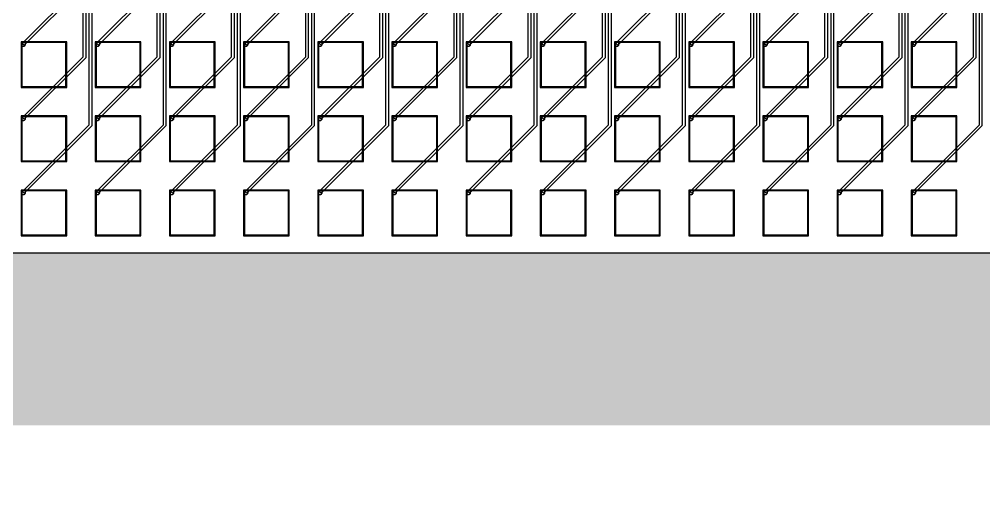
# Model space of a CAD drawing. Header units: metres. Extents: x -534 to 4285, y 130 to 1822.
# Drawn here: x 1890 to 3008, y 130 to 701 of the extents above; entities that cross this region are included whole.
import ezdxf

# ---------------------------------------------------------------- set-up
doc = ezdxf.new("R2010")
doc.units = ezdxf.units.M
for name, color, linetype in [('Etching', 1, 'CONTINUOUS'), ('EtchingPad', 2, 'CONTINUOUS'), ('Metal1', 4, 'CONTINUOUS'), ('Metal2', 3, 'CONTINUOUS'), ('Polyimide', 7, 'CONTINUOUS'), ('Polyimide_Negative', 5, 'CONTINUOUS')]:
    doc.layers.add(name, color=color, linetype=linetype)

msp = doc.modelspace()

# ---------------------------------------------------------------- hatches: boundary and pattern name
at = {"layer": 'Polyimide_Negative'}
h = msp.add_hatch(color=5, dxfattribs=at)
h.paths.add_polyline_path([(-534, 1822.5), (4285, 1822.5), (4285, 230), (39.6, 230), (28.2, 217.8), (13.9, 204.4), (-1.3, 191.9), (-17.3, 180.5), (-33.9, 170.1), (-51.3, 160.8), (-69.2, 152.7), (-87.5, 145.8), (-106.3, 140.1), (-125.5, 135.7), (-144.8, 132.5), (-164.4, 130.5), (-184, 129.9), (-203.6, 130.5), (-223.2, 132.5), (-242.5, 135.7), (-261.7, 140.1), (-280.5, 145.8), (-298.8, 152.7), (-316.7, 160.8), (-334.1, 170.1), (-350.7, 180.5), (-366.7, 191.9), (-381.9, 204.4), (-396.2, 217.8), (-407.6, 230), (-534, 230), (-534, 1822.5)])
h.paths.add_polyline_path([(-284, 430), (-283.8, 423.5), (-283.1, 416.9), (-282.1, 410.5), (-280.6, 404.1), (-278.7, 397.9), (-276.4, 391.7), (-273.7, 385.8), (-270.6, 380), (-267.1, 374.4), (-263.3, 369.1), (-259.2, 364.1), (-254.7, 359.3), (-249.9, 354.8), (-244.9, 350.7), (-239.6, 346.9), (-234, 343.4), (-228.2, 340.3), (-222.3, 337.6), (-216.1, 335.3), (-209.9, 333.4), (-203.5, 331.9), (-197.1, 330.9), (-190.5, 330.2), (-184, 330), (-177.5, 330.2), (-170.9, 330.9), (-164.5, 331.9), (-158.1, 333.4), (-151.9, 335.3), (-145.7, 337.6), (-139.8, 340.3), (-134, 343.4), (-128.4, 346.9), (-123.1, 350.7), (-118.1, 354.8), (-113.3, 359.3), (-108.8, 364.1), (-104.7, 369.1), (-100.9, 374.4), (-97.4, 380), (-94.3, 385.8), (-91.6, 391.7), (-89.3, 397.9), (-87.4, 404.1), (-85.9, 410.5), (-84.9, 416.9), (-84.2, 423.5), (-84, 430), (1965, 430), (3830, 430), (3830.2, 436.9), (3830.9, 443.7), (3832, 450.5), (3833.6, 457.2), (3835.6, 463.8), (3838, 470.2), (3840.8, 476.4), (3844.1, 482.5), (3847.7, 488.3), (3851.7, 493.9), (3856.1, 499.2), (3860.8, 504.2), (3865.8, 508.9), (3871.1, 513.3), (3876.7, 517.3), (3882.5, 520.9), (3888.6, 524.2), (3894.8, 527), (3901.2, 529.4), (3907.8, 531.4), (3914.5, 533), (3921.3, 534.1), (3928.1, 534.8), (3935, 535), (3941.9, 534.8), (3948.7, 534.1), (3955.5, 533), (3962.2, 531.4), (3968.8, 529.4), (3975.2, 527), (3981.4, 524.2), (3987.5, 520.9), (3993.3, 517.3), (3998.9, 513.3), (4004.2, 508.9), (4009.2, 504.2), (4013.9, 499.2), (4018.3, 493.9), (4022.3, 488.3), (4025.9, 482.5), (4029.2, 476.4), (4032, 470.2), (4034.4, 463.8), (4036.4, 457.2), (4038, 450.5), (4039.1, 443.7), (4039.8, 436.9), (4040, 430), (4085, 430), (4085, 1622.5), (-334, 1622.5), (-334, 430), (-284, 430)], flags=0)

# ---------------------------------------------------------------- linework, layer by layer
at = {"layer": 'Etching'}
for points in [[(1897.2, 672.2), (1897.2, 672.6), (1897.2, 672.9), (1897.1, 673.2), (1896.9, 673.5), (1896.7, 673.8), (1896.5, 674), (1896.3, 674.2), (1896, 674.4), (1895.7, 674.6), (1895.4, 674.7), (1895.1, 674.7), (1894.8, 674.8), (1894.4, 674.7), (1894.1, 674.7), (1893.8, 674.6), (1893.5, 674.4), (1893.2, 674.2), (1893, 674), (1892.8, 673.8), (1892.6, 673.5), (1892.4, 673.2), (1892.3, 672.9), (1892.3, 672.6), (1892.2, 672.2), (1892.3, 671.9), (1892.3, 671.6), (1892.4, 671.3), (1892.6, 671), (1892.8, 670.7), (1893, 670.5), (1893.2, 670.3), (1893.5, 670.1), (1893.8, 669.9), (1894.1, 669.8), (1894.4, 669.8), (1894.8, 669.8), (1895.1, 669.8), (1895.4, 669.8), (1895.7, 669.9), (1896, 670.1), (1896.3, 670.3), (1896.5, 670.5), (1896.7, 670.7), (1896.9, 671), (1897.1, 671.3), (1897.2, 671.6), (1897.2, 671.9), (1897.2, 672.2)], [(1983.2, 672.2), (1983.2, 672.6), (1983.2, 672.9), (1983.1, 673.2), (1982.9, 673.5), (1982.7, 673.8), (1982.5, 674), (1982.3, 674.2), (1982, 674.4), (1981.7, 674.6), (1981.4, 674.7), (1981.1, 674.7), (1980.8, 674.8), (1980.4, 674.7), (1980.1, 674.7), (1979.8, 674.6), (1979.5, 674.4), (1979.2, 674.2), (1979, 674), (1978.8, 673.8), (1978.6, 673.5), (1978.4, 673.2), (1978.3, 672.9), (1978.3, 672.6), (1978.2, 672.2), (1978.3, 671.9), (1978.3, 671.6), (1978.4, 671.3), (1978.6, 671), (1978.8, 670.7), (1979, 670.5), (1979.2, 670.3), (1979.5, 670.1), (1979.8, 669.9), (1980.1, 669.8), (1980.4, 669.8), (1980.8, 669.8), (1981.1, 669.8), (1981.4, 669.8), (1981.7, 669.9), (1982, 670.1), (1982.3, 670.3), (1982.5, 670.5), (1982.7, 670.7), (1982.9, 671), (1983.1, 671.3), (1983.2, 671.6), (1983.2, 671.9), (1983.2, 672.2)], [(2069.2, 672.2), (2069.2, 672.6), (2069.2, 672.9), (2069.1, 673.2), (2068.9, 673.5), (2068.7, 673.8), (2068.5, 674), (2068.3, 674.2), (2068, 674.4), (2067.7, 674.6), (2067.4, 674.7), (2067.1, 674.7), (2066.8, 674.8), (2066.4, 674.7), (2066.1, 674.7), (2065.8, 674.6), (2065.5, 674.4), (2065.2, 674.2), (2065, 674), (2064.8, 673.8), (2064.6, 673.5), (2064.4, 673.2), (2064.3, 672.9), (2064.3, 672.6), (2064.2, 672.2), (2064.3, 671.9), (2064.3, 671.6), (2064.4, 671.3), (2064.6, 671), (2064.8, 670.7), (2065, 670.5), (2065.2, 670.3), (2065.5, 670.1), (2065.8, 669.9), (2066.1, 669.8), (2066.4, 669.8), (2066.8, 669.8), (2067.1, 669.8), (2067.4, 669.8), (2067.7, 669.9), (2068, 670.1), (2068.3, 670.3), (2068.5, 670.5), (2068.7, 670.7), (2068.9, 671), (2069.1, 671.3), (2069.2, 671.6), (2069.2, 671.9), (2069.2, 672.2)], [(2155.2, 672.2), (2155.2, 672.6), (2155.2, 672.9), (2155.1, 673.2), (2154.9, 673.5), (2154.7, 673.8), (2154.5, 674), (2154.3, 674.2), (2154, 674.4), (2153.7, 674.6), (2153.4, 674.7), (2153.1, 674.7), (2152.8, 674.8), (2152.4, 674.7), (2152.1, 674.7), (2151.8, 674.6), (2151.5, 674.4), (2151.2, 674.2), (2151, 674), (2150.8, 673.8), (2150.6, 673.5), (2150.4, 673.2), (2150.3, 672.9), (2150.3, 672.6), (2150.2, 672.2), (2150.3, 671.9), (2150.3, 671.6), (2150.4, 671.3), (2150.6, 671), (2150.8, 670.7), (2151, 670.5), (2151.2, 670.3), (2151.5, 670.1), (2151.8, 669.9), (2152.1, 669.8), (2152.4, 669.8), (2152.8, 669.8), (2153.1, 669.8), (2153.4, 669.8), (2153.7, 669.9), (2154, 670.1), (2154.3, 670.3), (2154.5, 670.5), (2154.7, 670.7), (2154.9, 671), (2155.1, 671.3), (2155.2, 671.6), (2155.2, 671.9), (2155.2, 672.2)], [(2241.2, 672.2), (2241.2, 672.6), (2241.2, 672.9), (2241.1, 673.2), (2240.9, 673.5), (2240.7, 673.8), (2240.5, 674), (2240.3, 674.2), (2240, 674.4), (2239.7, 674.6), (2239.4, 674.7), (2239.1, 674.7), (2238.8, 674.8), (2238.4, 674.7), (2238.1, 674.7), (2237.8, 674.6), (2237.5, 674.4), (2237.2, 674.2), (2237, 674), (2236.8, 673.8), (2236.6, 673.5), (2236.4, 673.2), (2236.3, 672.9), (2236.3, 672.6), (2236.2, 672.2), (2236.3, 671.9), (2236.3, 671.6), (2236.4, 671.3), (2236.6, 671), (2236.8, 670.7), (2237, 670.5), (2237.2, 670.3), (2237.5, 670.1), (2237.8, 669.9), (2238.1, 669.8), (2238.4, 669.8), (2238.8, 669.8), (2239.1, 669.8), (2239.4, 669.8), (2239.7, 669.9), (2240, 670.1), (2240.3, 670.3), (2240.5, 670.5), (2240.7, 670.7), (2240.9, 671), (2241.1, 671.3), (2241.2, 671.6), (2241.2, 671.9), (2241.2, 672.2)], [(2327.2, 672.2), (2327.2, 672.6), (2327.2, 672.9), (2327.1, 673.2), (2326.9, 673.5), (2326.7, 673.8), (2326.5, 674), (2326.3, 674.2), (2326, 674.4), (2325.7, 674.6), (2325.4, 674.7), (2325.1, 674.7), (2324.8, 674.8), (2324.4, 674.7), (2324.1, 674.7), (2323.8, 674.6), (2323.5, 674.4), (2323.2, 674.2), (2323, 674), (2322.8, 673.8), (2322.6, 673.5), (2322.4, 673.2), (2322.3, 672.9), (2322.3, 672.6), (2322.2, 672.2), (2322.3, 671.9), (2322.3, 671.6), (2322.4, 671.3), (2322.6, 671), (2322.8, 670.7), (2323, 670.5), (2323.2, 670.3), (2323.5, 670.1), (2323.8, 669.9), (2324.1, 669.8), (2324.4, 669.8), (2324.8, 669.8), (2325.1, 669.8), (2325.4, 669.8), (2325.7, 669.9), (2326, 670.1), (2326.3, 670.3), (2326.5, 670.5), (2326.7, 670.7), (2326.9, 671), (2327.1, 671.3), (2327.2, 671.6), (2327.2, 671.9), (2327.2, 672.2)], [(2413.2, 672.2), (2413.2, 672.6), (2413.2, 672.9), (2413.1, 673.2), (2412.9, 673.5), (2412.7, 673.8), (2412.5, 674), (2412.3, 674.2), (2412, 674.4), (2411.7, 674.6), (2411.4, 674.7), (2411.1, 674.7), (2410.8, 674.8), (2410.4, 674.7), (2410.1, 674.7), (2409.8, 674.6), (2409.5, 674.4), (2409.2, 674.2), (2409, 674), (2408.8, 673.8), (2408.6, 673.5), (2408.4, 673.2), (2408.3, 672.9), (2408.3, 672.6), (2408.2, 672.2), (2408.3, 671.9), (2408.3, 671.6), (2408.4, 671.3), (2408.6, 671), (2408.8, 670.7), (2409, 670.5), (2409.2, 670.3), (2409.5, 670.1), (2409.8, 669.9), (2410.1, 669.8), (2410.4, 669.8), (2410.8, 669.8), (2411.1, 669.8), (2411.4, 669.8), (2411.7, 669.9), (2412, 670.1), (2412.3, 670.3), (2412.5, 670.5), (2412.7, 670.7), (2412.9, 671), (2413.1, 671.3), (2413.2, 671.6), (2413.2, 671.9), (2413.2, 672.2)], [(2499.2, 672.2), (2499.2, 672.6), (2499.2, 672.9), (2499.1, 673.2), (2498.9, 673.5), (2498.7, 673.8), (2498.5, 674), (2498.3, 674.2), (2498, 674.4), (2497.7, 674.6), (2497.4, 674.7), (2497.1, 674.7), (2496.8, 674.8), (2496.4, 674.7), (2496.1, 674.7), (2495.8, 674.6), (2495.5, 674.4), (2495.2, 674.2), (2495, 674), (2494.8, 673.8), (2494.6, 673.5), (2494.4, 673.2), (2494.3, 672.9), (2494.3, 672.6), (2494.2, 672.2), (2494.3, 671.9), (2494.3, 671.6), (2494.4, 671.3), (2494.6, 671), (2494.8, 670.7), (2495, 670.5), (2495.2, 670.3), (2495.5, 670.1), (2495.8, 669.9), (2496.1, 669.8), (2496.4, 669.8), (2496.8, 669.8), (2497.1, 669.8), (2497.4, 669.8), (2497.7, 669.9), (2498, 670.1), (2498.3, 670.3), (2498.5, 670.5), (2498.7, 670.7), (2498.9, 671), (2499.1, 671.3), (2499.2, 671.6), (2499.2, 671.9), (2499.2, 672.2)], [(2585.2, 672.2), (2585.2, 672.6), (2585.2, 672.9), (2585.1, 673.2), (2584.9, 673.5), (2584.7, 673.8), (2584.5, 674), (2584.3, 674.2), (2584, 674.4), (2583.7, 674.6), (2583.4, 674.7), (2583.1, 674.7), (2582.8, 674.8), (2582.4, 674.7), (2582.1, 674.7), (2581.8, 674.6), (2581.5, 674.4), (2581.2, 674.2), (2581, 674), (2580.8, 673.8), (2580.6, 673.5), (2580.4, 673.2), (2580.3, 672.9), (2580.3, 672.6), (2580.2, 672.2), (2580.3, 671.9), (2580.3, 671.6), (2580.4, 671.3), (2580.6, 671), (2580.8, 670.7), (2581, 670.5), (2581.2, 670.3), (2581.5, 670.1), (2581.8, 669.9), (2582.1, 669.8), (2582.4, 669.8), (2582.8, 669.8), (2583.1, 669.8), (2583.4, 669.8), (2583.7, 669.9), (2584, 670.1), (2584.3, 670.3), (2584.5, 670.5), (2584.7, 670.7), (2584.9, 671), (2585.1, 671.3), (2585.2, 671.6), (2585.2, 671.9), (2585.2, 672.2)], [(2671.2, 672.2), (2671.2, 672.6), (2671.2, 672.9), (2671.1, 673.2), (2670.9, 673.5), (2670.7, 673.8), (2670.5, 674), (2670.3, 674.2), (2670, 674.4), (2669.7, 674.6), (2669.4, 674.7), (2669.1, 674.7), (2668.8, 674.8), (2668.4, 674.7), (2668.1, 674.7), (2667.8, 674.6), (2667.5, 674.4), (2667.2, 674.2), (2667, 674), (2666.8, 673.8), (2666.6, 673.5), (2666.4, 673.2), (2666.3, 672.9), (2666.3, 672.6), (2666.2, 672.2), (2666.3, 671.9), (2666.3, 671.6), (2666.4, 671.3), (2666.6, 671), (2666.8, 670.7), (2667, 670.5), (2667.2, 670.3), (2667.5, 670.1), (2667.8, 669.9), (2668.1, 669.8), (2668.4, 669.8), (2668.8, 669.8), (2669.1, 669.8), (2669.4, 669.8), (2669.7, 669.9), (2670, 670.1), (2670.3, 670.3), (2670.5, 670.5), (2670.7, 670.7), (2670.9, 671), (2671.1, 671.3), (2671.2, 671.6), (2671.2, 671.9), (2671.2, 672.2)], [(2757.2, 672.2), (2757.2, 672.6), (2757.2, 672.9), (2757.1, 673.2), (2756.9, 673.5), (2756.7, 673.8), (2756.5, 674), (2756.3, 674.2), (2756, 674.4), (2755.7, 674.6), (2755.4, 674.7), (2755.1, 674.7), (2754.8, 674.8), (2754.4, 674.7), (2754.1, 674.7), (2753.8, 674.6), (2753.5, 674.4), (2753.2, 674.2), (2753, 674), (2752.8, 673.8), (2752.6, 673.5), (2752.4, 673.2), (2752.3, 672.9), (2752.3, 672.6), (2752.2, 672.2), (2752.3, 671.9), (2752.3, 671.6), (2752.4, 671.3), (2752.6, 671), (2752.8, 670.7), (2753, 670.5), (2753.2, 670.3), (2753.5, 670.1), (2753.8, 669.9), (2754.1, 669.8), (2754.4, 669.8), (2754.8, 669.8), (2755.1, 669.8), (2755.4, 669.8), (2755.7, 669.9), (2756, 670.1), (2756.3, 670.3), (2756.5, 670.5), (2756.7, 670.7), (2756.9, 671), (2757.1, 671.3), (2757.2, 671.6), (2757.2, 671.9), (2757.2, 672.2)], [(2843.2, 672.2), (2843.2, 672.6), (2843.2, 672.9), (2843.1, 673.2), (2842.9, 673.5), (2842.7, 673.8), (2842.5, 674), (2842.3, 674.2), (2842, 674.4), (2841.7, 674.6), (2841.4, 674.7), (2841.1, 674.7), (2840.8, 674.8), (2840.4, 674.7), (2840.1, 674.7), (2839.8, 674.6), (2839.5, 674.4), (2839.2, 674.2), (2839, 674), (2838.8, 673.8), (2838.6, 673.5), (2838.4, 673.2), (2838.3, 672.9), (2838.3, 672.6), (2838.2, 672.2), (2838.3, 671.9), (2838.3, 671.6), (2838.4, 671.3), (2838.6, 671), (2838.8, 670.7), (2839, 670.5), (2839.2, 670.3), (2839.5, 670.1), (2839.8, 669.9), (2840.1, 669.8), (2840.4, 669.8), (2840.8, 669.8), (2841.1, 669.8), (2841.4, 669.8), (2841.7, 669.9), (2842, 670.1), (2842.3, 670.3), (2842.5, 670.5), (2842.7, 670.7), (2842.9, 671), (2843.1, 671.3), (2843.2, 671.6), (2843.2, 671.9), (2843.2, 672.2)], [(2929.2, 672.2), (2929.2, 672.6), (2929.2, 672.9), (2929.1, 673.2), (2928.9, 673.5), (2928.7, 673.8), (2928.5, 674), (2928.3, 674.2), (2928, 674.4), (2927.7, 674.6), (2927.4, 674.7), (2927.1, 674.7), (2926.8, 674.8), (2926.4, 674.7), (2926.1, 674.7), (2925.8, 674.6), (2925.5, 674.4), (2925.2, 674.2), (2925, 674), (2924.8, 673.8), (2924.6, 673.5), (2924.4, 673.2), (2924.3, 672.9), (2924.3, 672.6), (2924.2, 672.2), (2924.3, 671.9), (2924.3, 671.6), (2924.4, 671.3), (2924.6, 671), (2924.8, 670.7), (2925, 670.5), (2925.2, 670.3), (2925.5, 670.1), (2925.8, 669.9), (2926.1, 669.8), (2926.4, 669.8), (2926.8, 669.8), (2927.1, 669.8), (2927.4, 669.8), (2927.7, 669.9), (2928, 670.1), (2928.3, 670.3), (2928.5, 670.5), (2928.7, 670.7), (2928.9, 671), (2929.1, 671.3), (2929.2, 671.6), (2929.2, 671.9), (2929.2, 672.2)], [(1897.2, 586.2), (1897.2, 586.6), (1897.2, 586.9), (1897.1, 587.2), (1896.9, 587.5), (1896.7, 587.8), (1896.5, 588), (1896.3, 588.2), (1896, 588.4), (1895.7, 588.6), (1895.4, 588.7), (1895.1, 588.7), (1894.8, 588.8), (1894.4, 588.7), (1894.1, 588.7), (1893.8, 588.6), (1893.5, 588.4), (1893.2, 588.2), (1893, 588), (1892.8, 587.8), (1892.6, 587.5), (1892.4, 587.2), (1892.3, 586.9), (1892.3, 586.6), (1892.2, 586.2), (1892.3, 585.9), (1892.3, 585.6), (1892.4, 585.3), (1892.6, 585), (1892.8, 584.7), (1893, 584.5), (1893.2, 584.3), (1893.5, 584.1), (1893.8, 583.9), (1894.1, 583.8), (1894.4, 583.8), (1894.8, 583.8), (1895.1, 583.8), (1895.4, 583.8), (1895.7, 583.9), (1896, 584.1), (1896.3, 584.3), (1896.5, 584.5), (1896.7, 584.7), (1896.9, 585), (1897.1, 585.3), (1897.2, 585.6), (1897.2, 585.9), (1897.2, 586.2)], [(1983.2, 586.2), (1983.2, 586.6), (1983.2, 586.9), (1983.1, 587.2), (1982.9, 587.5), (1982.7, 587.8), (1982.5, 588), (1982.3, 588.2), (1982, 588.4), (1981.7, 588.6), (1981.4, 588.7), (1981.1, 588.7), (1980.8, 588.8), (1980.4, 588.7), (1980.1, 588.7), (1979.8, 588.6), (1979.5, 588.4), (1979.2, 588.2), (1979, 588), (1978.8, 587.8), (1978.6, 587.5), (1978.4, 587.2), (1978.3, 586.9), (1978.3, 586.6), (1978.2, 586.2), (1978.3, 585.9), (1978.3, 585.6), (1978.4, 585.3), (1978.6, 585), (1978.8, 584.7), (1979, 584.5), (1979.2, 584.3), (1979.5, 584.1), (1979.8, 583.9), (1980.1, 583.8), (1980.4, 583.8), (1980.8, 583.8), (1981.1, 583.8), (1981.4, 583.8), (1981.7, 583.9), (1982, 584.1), (1982.3, 584.3), (1982.5, 584.5), (1982.7, 584.7), (1982.9, 585), (1983.1, 585.3), (1983.2, 585.6), (1983.2, 585.9), (1983.2, 586.2)], [(2069.2, 586.2), (2069.2, 586.6), (2069.2, 586.9), (2069.1, 587.2), (2068.9, 587.5), (2068.7, 587.8), (2068.5, 588), (2068.3, 588.2), (2068, 588.4), (2067.7, 588.6), (2067.4, 588.7), (2067.1, 588.7), (2066.8, 588.8), (2066.4, 588.7), (2066.1, 588.7), (2065.8, 588.6), (2065.5, 588.4), (2065.2, 588.2), (2065, 588), (2064.8, 587.8), (2064.6, 587.5), (2064.4, 587.2), (2064.3, 586.9), (2064.3, 586.6), (2064.2, 586.2), (2064.3, 585.9), (2064.3, 585.6), (2064.4, 585.3), (2064.6, 585), (2064.8, 584.7), (2065, 584.5), (2065.2, 584.3), (2065.5, 584.1), (2065.8, 583.9), (2066.1, 583.8), (2066.4, 583.8), (2066.8, 583.8), (2067.1, 583.8), (2067.4, 583.8), (2067.7, 583.9), (2068, 584.1), (2068.3, 584.3), (2068.5, 584.5), (2068.7, 584.7), (2068.9, 585), (2069.1, 585.3), (2069.2, 585.6), (2069.2, 585.9), (2069.2, 586.2)], [(2155.2, 586.2), (2155.2, 586.6), (2155.2, 586.9), (2155.1, 587.2), (2154.9, 587.5), (2154.7, 587.8), (2154.5, 588), (2154.3, 588.2), (2154, 588.4), (2153.7, 588.6), (2153.4, 588.7), (2153.1, 588.7), (2152.8, 588.8), (2152.4, 588.7), (2152.1, 588.7), (2151.8, 588.6), (2151.5, 588.4), (2151.2, 588.2), (2151, 588), (2150.8, 587.8), (2150.6, 587.5), (2150.4, 587.2), (2150.3, 586.9), (2150.3, 586.6), (2150.2, 586.2), (2150.3, 585.9), (2150.3, 585.6), (2150.4, 585.3), (2150.6, 585), (2150.8, 584.7), (2151, 584.5), (2151.2, 584.3), (2151.5, 584.1), (2151.8, 583.9), (2152.1, 583.8), (2152.4, 583.8), (2152.8, 583.8), (2153.1, 583.8), (2153.4, 583.8), (2153.7, 583.9), (2154, 584.1), (2154.3, 584.3), (2154.5, 584.5), (2154.7, 584.7), (2154.9, 585), (2155.1, 585.3), (2155.2, 585.6), (2155.2, 585.9), (2155.2, 586.2)], [(2241.2, 586.2), (2241.2, 586.6), (2241.2, 586.9), (2241.1, 587.2), (2240.9, 587.5), (2240.7, 587.8), (2240.5, 588), (2240.3, 588.2), (2240, 588.4), (2239.7, 588.6), (2239.4, 588.7), (2239.1, 588.7), (2238.8, 588.8), (2238.4, 588.7), (2238.1, 588.7), (2237.8, 588.6), (2237.5, 588.4), (2237.2, 588.2), (2237, 588), (2236.8, 587.8), (2236.6, 587.5), (2236.4, 587.2), (2236.3, 586.9), (2236.3, 586.6), (2236.2, 586.2), (2236.3, 585.9), (2236.3, 585.6), (2236.4, 585.3), (2236.6, 585), (2236.8, 584.7), (2237, 584.5), (2237.2, 584.3), (2237.5, 584.1), (2237.8, 583.9), (2238.1, 583.8), (2238.4, 583.8), (2238.8, 583.8), (2239.1, 583.8), (2239.4, 583.8), (2239.7, 583.9), (2240, 584.1), (2240.3, 584.3), (2240.5, 584.5), (2240.7, 584.7), (2240.9, 585), (2241.1, 585.3), (2241.2, 585.6), (2241.2, 585.9), (2241.2, 586.2)], [(2327.2, 586.2), (2327.2, 586.6), (2327.2, 586.9), (2327.1, 587.2), (2326.9, 587.5), (2326.7, 587.8), (2326.5, 588), (2326.3, 588.2), (2326, 588.4), (2325.7, 588.6), (2325.4, 588.7), (2325.1, 588.7), (2324.8, 588.8), (2324.4, 588.7), (2324.1, 588.7), (2323.8, 588.6), (2323.5, 588.4), (2323.2, 588.2), (2323, 588), (2322.8, 587.8), (2322.6, 587.5), (2322.4, 587.2), (2322.3, 586.9), (2322.3, 586.6), (2322.2, 586.2), (2322.3, 585.9), (2322.3, 585.6), (2322.4, 585.3), (2322.6, 585), (2322.8, 584.7), (2323, 584.5), (2323.2, 584.3), (2323.5, 584.1), (2323.8, 583.9), (2324.1, 583.8), (2324.4, 583.8), (2324.8, 583.8), (2325.1, 583.8), (2325.4, 583.8), (2325.7, 583.9), (2326, 584.1), (2326.3, 584.3), (2326.5, 584.5), (2326.7, 584.7), (2326.9, 585), (2327.1, 585.3), (2327.2, 585.6), (2327.2, 585.9), (2327.2, 586.2)], [(2413.2, 586.2), (2413.2, 586.6), (2413.2, 586.9), (2413.1, 587.2), (2412.9, 587.5), (2412.7, 587.8), (2412.5, 588), (2412.3, 588.2), (2412, 588.4), (2411.7, 588.6), (2411.4, 588.7), (2411.1, 588.7), (2410.8, 588.8), (2410.4, 588.7), (2410.1, 588.7), (2409.8, 588.6), (2409.5, 588.4), (2409.2, 588.2), (2409, 588), (2408.8, 587.8), (2408.6, 587.5), (2408.4, 587.2), (2408.3, 586.9), (2408.3, 586.6), (2408.2, 586.2), (2408.3, 585.9), (2408.3, 585.6), (2408.4, 585.3), (2408.6, 585), (2408.8, 584.7), (2409, 584.5), (2409.2, 584.3), (2409.5, 584.1), (2409.8, 583.9), (2410.1, 583.8), (2410.4, 583.8), (2410.8, 583.8), (2411.1, 583.8), (2411.4, 583.8), (2411.7, 583.9), (2412, 584.1), (2412.3, 584.3), (2412.5, 584.5), (2412.7, 584.7), (2412.9, 585), (2413.1, 585.3), (2413.2, 585.6), (2413.2, 585.9), (2413.2, 586.2)], [(2499.2, 586.2), (2499.2, 586.6), (2499.2, 586.9), (2499.1, 587.2), (2498.9, 587.5), (2498.7, 587.8), (2498.5, 588), (2498.3, 588.2), (2498, 588.4), (2497.7, 588.6), (2497.4, 588.7), (2497.1, 588.7), (2496.8, 588.8), (2496.4, 588.7), (2496.1, 588.7), (2495.8, 588.6), (2495.5, 588.4), (2495.2, 588.2), (2495, 588), (2494.8, 587.8), (2494.6, 587.5), (2494.4, 587.2), (2494.3, 586.9), (2494.3, 586.6), (2494.2, 586.2), (2494.3, 585.9), (2494.3, 585.6), (2494.4, 585.3), (2494.6, 585), (2494.8, 584.7), (2495, 584.5), (2495.2, 584.3), (2495.5, 584.1), (2495.8, 583.9), (2496.1, 583.8), (2496.4, 583.8), (2496.8, 583.8), (2497.1, 583.8), (2497.4, 583.8), (2497.7, 583.9), (2498, 584.1), (2498.3, 584.3), (2498.5, 584.5), (2498.7, 584.7), (2498.9, 585), (2499.1, 585.3), (2499.2, 585.6), (2499.2, 585.9), (2499.2, 586.2)], [(2585.2, 586.2), (2585.2, 586.6), (2585.2, 586.9), (2585.1, 587.2), (2584.9, 587.5), (2584.7, 587.8), (2584.5, 588), (2584.3, 588.2), (2584, 588.4), (2583.7, 588.6), (2583.4, 588.7), (2583.1, 588.7), (2582.8, 588.8), (2582.4, 588.7), (2582.1, 588.7), (2581.8, 588.6), (2581.5, 588.4), (2581.2, 588.2), (2581, 588), (2580.8, 587.8), (2580.6, 587.5), (2580.4, 587.2), (2580.3, 586.9), (2580.3, 586.6), (2580.2, 586.2), (2580.3, 585.9), (2580.3, 585.6), (2580.4, 585.3), (2580.6, 585), (2580.8, 584.7), (2581, 584.5), (2581.2, 584.3), (2581.5, 584.1), (2581.8, 583.9), (2582.1, 583.8), (2582.4, 583.8), (2582.8, 583.8), (2583.1, 583.8), (2583.4, 583.8), (2583.7, 583.9), (2584, 584.1), (2584.3, 584.3), (2584.5, 584.5), (2584.7, 584.7), (2584.9, 585), (2585.1, 585.3), (2585.2, 585.6), (2585.2, 585.9), (2585.2, 586.2)], [(2671.2, 586.2), (2671.2, 586.6), (2671.2, 586.9), (2671.1, 587.2), (2670.9, 587.5), (2670.7, 587.8), (2670.5, 588), (2670.3, 588.2), (2670, 588.4), (2669.7, 588.6), (2669.4, 588.7), (2669.1, 588.7), (2668.8, 588.8), (2668.4, 588.7), (2668.1, 588.7), (2667.8, 588.6), (2667.5, 588.4), (2667.2, 588.2), (2667, 588), (2666.8, 587.8), (2666.6, 587.5), (2666.4, 587.2), (2666.3, 586.9), (2666.3, 586.6), (2666.2, 586.2), (2666.3, 585.9), (2666.3, 585.6), (2666.4, 585.3), (2666.6, 585), (2666.8, 584.7), (2667, 584.5), (2667.2, 584.3), (2667.5, 584.1), (2667.8, 583.9), (2668.1, 583.8), (2668.4, 583.8), (2668.8, 583.8), (2669.1, 583.8), (2669.4, 583.8), (2669.7, 583.9), (2670, 584.1), (2670.3, 584.3), (2670.5, 584.5), (2670.7, 584.7), (2670.9, 585), (2671.1, 585.3), (2671.2, 585.6), (2671.2, 585.9), (2671.2, 586.2)], [(2757.2, 586.2), (2757.2, 586.6), (2757.2, 586.9), (2757.1, 587.2), (2756.9, 587.5), (2756.7, 587.8), (2756.5, 588), (2756.3, 588.2), (2756, 588.4), (2755.7, 588.6), (2755.4, 588.7), (2755.1, 588.7), (2754.8, 588.8), (2754.4, 588.7), (2754.1, 588.7), (2753.8, 588.6), (2753.5, 588.4), (2753.2, 588.2), (2753, 588), (2752.8, 587.8), (2752.6, 587.5), (2752.4, 587.2), (2752.3, 586.9), (2752.3, 586.6), (2752.2, 586.2), (2752.3, 585.9), (2752.3, 585.6), (2752.4, 585.3), (2752.6, 585), (2752.8, 584.7), (2753, 584.5), (2753.2, 584.3), (2753.5, 584.1), (2753.8, 583.9), (2754.1, 583.8), (2754.4, 583.8), (2754.8, 583.8), (2755.1, 583.8), (2755.4, 583.8), (2755.7, 583.9), (2756, 584.1), (2756.3, 584.3), (2756.5, 584.5), (2756.7, 584.7), (2756.9, 585), (2757.1, 585.3), (2757.2, 585.6), (2757.2, 585.9), (2757.2, 586.2)], [(2843.2, 586.2), (2843.2, 586.6), (2843.2, 586.9), (2843.1, 587.2), (2842.9, 587.5), (2842.7, 587.8), (2842.5, 588), (2842.3, 588.2), (2842, 588.4), (2841.7, 588.6), (2841.4, 588.7), (2841.1, 588.7), (2840.8, 588.8), (2840.4, 588.7), (2840.1, 588.7), (2839.8, 588.6), (2839.5, 588.4), (2839.2, 588.2), (2839, 588), (2838.8, 587.8), (2838.6, 587.5), (2838.4, 587.2), (2838.3, 586.9), (2838.3, 586.6), (2838.2, 586.2), (2838.3, 585.9), (2838.3, 585.6), (2838.4, 585.3), (2838.6, 585), (2838.8, 584.7), (2839, 584.5), (2839.2, 584.3), (2839.5, 584.1), (2839.8, 583.9), (2840.1, 583.8), (2840.4, 583.8), (2840.8, 583.8), (2841.1, 583.8), (2841.4, 583.8), (2841.7, 583.9), (2842, 584.1), (2842.3, 584.3), (2842.5, 584.5), (2842.7, 584.7), (2842.9, 585), (2843.1, 585.3), (2843.2, 585.6), (2843.2, 585.9), (2843.2, 586.2)], [(2929.2, 586.2), (2929.2, 586.6), (2929.2, 586.9), (2929.1, 587.2), (2928.9, 587.5), (2928.7, 587.8), (2928.5, 588), (2928.3, 588.2), (2928, 588.4), (2927.7, 588.6), (2927.4, 588.7), (2927.1, 588.7), (2926.8, 588.8), (2926.4, 588.7), (2926.1, 588.7), (2925.8, 588.6), (2925.5, 588.4), (2925.2, 588.2), (2925, 588), (2924.8, 587.8), (2924.6, 587.5), (2924.4, 587.2), (2924.3, 586.9), (2924.3, 586.6), (2924.2, 586.2), (2924.3, 585.9), (2924.3, 585.6), (2924.4, 585.3), (2924.6, 585), (2924.8, 584.7), (2925, 584.5), (2925.2, 584.3), (2925.5, 584.1), (2925.8, 583.9), (2926.1, 583.8), (2926.4, 583.8), (2926.8, 583.8), (2927.1, 583.8), (2927.4, 583.8), (2927.7, 583.9), (2928, 584.1), (2928.3, 584.3), (2928.5, 584.5), (2928.7, 584.7), (2928.9, 585), (2929.1, 585.3), (2929.2, 585.6), (2929.2, 585.9), (2929.2, 586.2)], [(1897.2, 500.2), (1897.2, 500.6), (1897.2, 500.9), (1897.1, 501.2), (1896.9, 501.5), (1896.7, 501.8), (1896.5, 502), (1896.3, 502.2), (1896, 502.4), (1895.7, 502.6), (1895.4, 502.7), (1895.1, 502.7), (1894.8, 502.8), (1894.4, 502.7), (1894.1, 502.7), (1893.8, 502.6), (1893.5, 502.4), (1893.2, 502.2), (1893, 502), (1892.8, 501.8), (1892.6, 501.5), (1892.4, 501.2), (1892.3, 500.9), (1892.3, 500.6), (1892.2, 500.2), (1892.3, 499.9), (1892.3, 499.6), (1892.4, 499.3), (1892.6, 499), (1892.8, 498.7), (1893, 498.5), (1893.2, 498.3), (1893.5, 498.1), (1893.8, 497.9), (1894.1, 497.8), (1894.4, 497.8), (1894.8, 497.8), (1895.1, 497.8), (1895.4, 497.8), (1895.7, 497.9), (1896, 498.1), (1896.3, 498.3), (1896.5, 498.5), (1896.7, 498.7), (1896.9, 499), (1897.1, 499.3), (1897.2, 499.6), (1897.2, 499.9), (1897.2, 500.2)], [(1983.2, 500.2), (1983.2, 500.6), (1983.2, 500.9), (1983.1, 501.2), (1982.9, 501.5), (1982.7, 501.8), (1982.5, 502), (1982.3, 502.2), (1982, 502.4), (1981.7, 502.6), (1981.4, 502.7), (1981.1, 502.7), (1980.8, 502.8), (1980.4, 502.7), (1980.1, 502.7), (1979.8, 502.6), (1979.5, 502.4), (1979.2, 502.2), (1979, 502), (1978.8, 501.8), (1978.6, 501.5), (1978.4, 501.2), (1978.3, 500.9), (1978.3, 500.6), (1978.2, 500.2), (1978.3, 499.9), (1978.3, 499.6), (1978.4, 499.3), (1978.6, 499), (1978.8, 498.7), (1979, 498.5), (1979.2, 498.3), (1979.5, 498.1), (1979.8, 497.9), (1980.1, 497.8), (1980.4, 497.8), (1980.8, 497.8), (1981.1, 497.8), (1981.4, 497.8), (1981.7, 497.9), (1982, 498.1), (1982.3, 498.3), (1982.5, 498.5), (1982.7, 498.7), (1982.9, 499), (1983.1, 499.3), (1983.2, 499.6), (1983.2, 499.9), (1983.2, 500.2)], [(2069.2, 500.2), (2069.2, 500.6), (2069.2, 500.9), (2069.1, 501.2), (2068.9, 501.5), (2068.7, 501.8), (2068.5, 502), (2068.3, 502.2), (2068, 502.4), (2067.7, 502.6), (2067.4, 502.7), (2067.1, 502.7), (2066.8, 502.8), (2066.4, 502.7), (2066.1, 502.7), (2065.8, 502.6), (2065.5, 502.4), (2065.2, 502.2), (2065, 502), (2064.8, 501.8), (2064.6, 501.5), (2064.4, 501.2), (2064.3, 500.9), (2064.3, 500.6), (2064.2, 500.2), (2064.3, 499.9), (2064.3, 499.6), (2064.4, 499.3), (2064.6, 499), (2064.8, 498.7), (2065, 498.5), (2065.2, 498.3), (2065.5, 498.1), (2065.8, 497.9), (2066.1, 497.8), (2066.4, 497.8), (2066.8, 497.8), (2067.1, 497.8), (2067.4, 497.8), (2067.7, 497.9), (2068, 498.1), (2068.3, 498.3), (2068.5, 498.5), (2068.7, 498.7), (2068.9, 499), (2069.1, 499.3), (2069.2, 499.6), (2069.2, 499.9), (2069.2, 500.2)], [(2155.2, 500.2), (2155.2, 500.6), (2155.2, 500.9), (2155.1, 501.2), (2154.9, 501.5), (2154.7, 501.8), (2154.5, 502), (2154.3, 502.2), (2154, 502.4), (2153.7, 502.6), (2153.4, 502.7), (2153.1, 502.7), (2152.8, 502.8), (2152.4, 502.7), (2152.1, 502.7), (2151.8, 502.6), (2151.5, 502.4), (2151.2, 502.2), (2151, 502), (2150.8, 501.8), (2150.6, 501.5), (2150.4, 501.2), (2150.3, 500.9), (2150.3, 500.6), (2150.2, 500.2), (2150.3, 499.9), (2150.3, 499.6), (2150.4, 499.3), (2150.6, 499), (2150.8, 498.7), (2151, 498.5), (2151.2, 498.3), (2151.5, 498.1), (2151.8, 497.9), (2152.1, 497.8), (2152.4, 497.8), (2152.8, 497.8), (2153.1, 497.8), (2153.4, 497.8), (2153.7, 497.9), (2154, 498.1), (2154.3, 498.3), (2154.5, 498.5), (2154.7, 498.7), (2154.9, 499), (2155.1, 499.3), (2155.2, 499.6), (2155.2, 499.9), (2155.2, 500.2)], [(2241.2, 500.2), (2241.2, 500.6), (2241.2, 500.9), (2241.1, 501.2), (2240.9, 501.5), (2240.7, 501.8), (2240.5, 502), (2240.3, 502.2), (2240, 502.4), (2239.7, 502.6), (2239.4, 502.7), (2239.1, 502.7), (2238.8, 502.8), (2238.4, 502.7), (2238.1, 502.7), (2237.8, 502.6), (2237.5, 502.4), (2237.2, 502.2), (2237, 502), (2236.8, 501.8), (2236.6, 501.5), (2236.4, 501.2), (2236.3, 500.9), (2236.3, 500.6), (2236.2, 500.2), (2236.3, 499.9), (2236.3, 499.6), (2236.4, 499.3), (2236.6, 499), (2236.8, 498.7), (2237, 498.5), (2237.2, 498.3), (2237.5, 498.1), (2237.8, 497.9), (2238.1, 497.8), (2238.4, 497.8), (2238.8, 497.8), (2239.1, 497.8), (2239.4, 497.8), (2239.7, 497.9), (2240, 498.1), (2240.3, 498.3), (2240.5, 498.5), (2240.7, 498.7), (2240.9, 499), (2241.1, 499.3), (2241.2, 499.6), (2241.2, 499.9), (2241.2, 500.2)], [(2327.2, 500.2), (2327.2, 500.6), (2327.2, 500.9), (2327.1, 501.2), (2326.9, 501.5), (2326.7, 501.8), (2326.5, 502), (2326.3, 502.2), (2326, 502.4), (2325.7, 502.6), (2325.4, 502.7), (2325.1, 502.7), (2324.8, 502.8), (2324.4, 502.7), (2324.1, 502.7), (2323.8, 502.6), (2323.5, 502.4), (2323.2, 502.2), (2323, 502), (2322.8, 501.8), (2322.6, 501.5), (2322.4, 501.2), (2322.3, 500.9), (2322.3, 500.6), (2322.2, 500.2), (2322.3, 499.9), (2322.3, 499.6), (2322.4, 499.3), (2322.6, 499), (2322.8, 498.7), (2323, 498.5), (2323.2, 498.3), (2323.5, 498.1), (2323.8, 497.9), (2324.1, 497.8), (2324.4, 497.8), (2324.8, 497.8), (2325.1, 497.8), (2325.4, 497.8), (2325.7, 497.9), (2326, 498.1), (2326.3, 498.3), (2326.5, 498.5), (2326.7, 498.7), (2326.9, 499), (2327.1, 499.3), (2327.2, 499.6), (2327.2, 499.9), (2327.2, 500.2)], [(2413.2, 500.2), (2413.2, 500.6), (2413.2, 500.9), (2413.1, 501.2), (2412.9, 501.5), (2412.7, 501.8), (2412.5, 502), (2412.3, 502.2), (2412, 502.4), (2411.7, 502.6), (2411.4, 502.7), (2411.1, 502.7), (2410.8, 502.8), (2410.4, 502.7), (2410.1, 502.7), (2409.8, 502.6), (2409.5, 502.4), (2409.2, 502.2), (2409, 502), (2408.8, 501.8), (2408.6, 501.5), (2408.4, 501.2), (2408.3, 500.9), (2408.3, 500.6), (2408.2, 500.2), (2408.3, 499.9), (2408.3, 499.6), (2408.4, 499.3), (2408.6, 499), (2408.8, 498.7), (2409, 498.5), (2409.2, 498.3), (2409.5, 498.1), (2409.8, 497.9), (2410.1, 497.8), (2410.4, 497.8), (2410.8, 497.8), (2411.1, 497.8), (2411.4, 497.8), (2411.7, 497.9), (2412, 498.1), (2412.3, 498.3), (2412.5, 498.5), (2412.7, 498.7), (2412.9, 499), (2413.1, 499.3), (2413.2, 499.6), (2413.2, 499.9), (2413.2, 500.2)], [(2499.2, 500.2), (2499.2, 500.6), (2499.2, 500.9), (2499.1, 501.2), (2498.9, 501.5), (2498.7, 501.8), (2498.5, 502), (2498.3, 502.2), (2498, 502.4), (2497.7, 502.6), (2497.4, 502.7), (2497.1, 502.7), (2496.8, 502.8), (2496.4, 502.7), (2496.1, 502.7), (2495.8, 502.6), (2495.5, 502.4), (2495.2, 502.2), (2495, 502), (2494.8, 501.8), (2494.6, 501.5), (2494.4, 501.2), (2494.3, 500.9), (2494.3, 500.6), (2494.2, 500.2), (2494.3, 499.9), (2494.3, 499.6), (2494.4, 499.3), (2494.6, 499), (2494.8, 498.7), (2495, 498.5), (2495.2, 498.3), (2495.5, 498.1), (2495.8, 497.9), (2496.1, 497.8), (2496.4, 497.8), (2496.8, 497.8), (2497.1, 497.8), (2497.4, 497.8), (2497.7, 497.9), (2498, 498.1), (2498.3, 498.3), (2498.5, 498.5), (2498.7, 498.7), (2498.9, 499), (2499.1, 499.3), (2499.2, 499.6), (2499.2, 499.9), (2499.2, 500.2)], [(2585.2, 500.2), (2585.2, 500.6), (2585.2, 500.9), (2585.1, 501.2), (2584.9, 501.5), (2584.7, 501.8), (2584.5, 502), (2584.3, 502.2), (2584, 502.4), (2583.7, 502.6), (2583.4, 502.7), (2583.1, 502.7), (2582.8, 502.8), (2582.4, 502.7), (2582.1, 502.7), (2581.8, 502.6), (2581.5, 502.4), (2581.2, 502.2), (2581, 502), (2580.8, 501.8), (2580.6, 501.5), (2580.4, 501.2), (2580.3, 500.9), (2580.3, 500.6), (2580.2, 500.2), (2580.3, 499.9), (2580.3, 499.6), (2580.4, 499.3), (2580.6, 499), (2580.8, 498.7), (2581, 498.5), (2581.2, 498.3), (2581.5, 498.1), (2581.8, 497.9), (2582.1, 497.8), (2582.4, 497.8), (2582.8, 497.8), (2583.1, 497.8), (2583.4, 497.8), (2583.7, 497.9), (2584, 498.1), (2584.3, 498.3), (2584.5, 498.5), (2584.7, 498.7), (2584.9, 499), (2585.1, 499.3), (2585.2, 499.6), (2585.2, 499.9), (2585.2, 500.2)], [(2671.2, 500.2), (2671.2, 500.6), (2671.2, 500.9), (2671.1, 501.2), (2670.9, 501.5), (2670.7, 501.8), (2670.5, 502), (2670.3, 502.2), (2670, 502.4), (2669.7, 502.6), (2669.4, 502.7), (2669.1, 502.7), (2668.8, 502.8), (2668.4, 502.7), (2668.1, 502.7), (2667.8, 502.6), (2667.5, 502.4), (2667.2, 502.2), (2667, 502), (2666.8, 501.8), (2666.6, 501.5), (2666.4, 501.2), (2666.3, 500.9), (2666.3, 500.6), (2666.2, 500.2), (2666.3, 499.9), (2666.3, 499.6), (2666.4, 499.3), (2666.6, 499), (2666.8, 498.7), (2667, 498.5), (2667.2, 498.3), (2667.5, 498.1), (2667.8, 497.9), (2668.1, 497.8), (2668.4, 497.8), (2668.8, 497.8), (2669.1, 497.8), (2669.4, 497.8), (2669.7, 497.9), (2670, 498.1), (2670.3, 498.3), (2670.5, 498.5), (2670.7, 498.7), (2670.9, 499), (2671.1, 499.3), (2671.2, 499.6), (2671.2, 499.9), (2671.2, 500.2)], [(2757.2, 500.2), (2757.2, 500.6), (2757.2, 500.9), (2757.1, 501.2), (2756.9, 501.5), (2756.7, 501.8), (2756.5, 502), (2756.3, 502.2), (2756, 502.4), (2755.7, 502.6), (2755.4, 502.7), (2755.1, 502.7), (2754.8, 502.8), (2754.4, 502.7), (2754.1, 502.7), (2753.8, 502.6), (2753.5, 502.4), (2753.2, 502.2), (2753, 502), (2752.8, 501.8), (2752.6, 501.5), (2752.4, 501.2), (2752.3, 500.9), (2752.3, 500.6), (2752.2, 500.2), (2752.3, 499.9), (2752.3, 499.6), (2752.4, 499.3), (2752.6, 499), (2752.8, 498.7), (2753, 498.5), (2753.2, 498.3), (2753.5, 498.1), (2753.8, 497.9), (2754.1, 497.8), (2754.4, 497.8), (2754.8, 497.8), (2755.1, 497.8), (2755.4, 497.8), (2755.7, 497.9), (2756, 498.1), (2756.3, 498.3), (2756.5, 498.5), (2756.7, 498.7), (2756.9, 499), (2757.1, 499.3), (2757.2, 499.6), (2757.2, 499.9), (2757.2, 500.2)], [(2843.2, 500.2), (2843.2, 500.6), (2843.2, 500.9), (2843.1, 501.2), (2842.9, 501.5), (2842.7, 501.8), (2842.5, 502), (2842.3, 502.2), (2842, 502.4), (2841.7, 502.6), (2841.4, 502.7), (2841.1, 502.7), (2840.8, 502.8), (2840.4, 502.7), (2840.1, 502.7), (2839.8, 502.6), (2839.5, 502.4), (2839.2, 502.2), (2839, 502), (2838.8, 501.8), (2838.6, 501.5), (2838.4, 501.2), (2838.3, 500.9), (2838.3, 500.6), (2838.2, 500.2), (2838.3, 499.9), (2838.3, 499.6), (2838.4, 499.3), (2838.6, 499), (2838.8, 498.7), (2839, 498.5), (2839.2, 498.3), (2839.5, 498.1), (2839.8, 497.9), (2840.1, 497.8), (2840.4, 497.8), (2840.8, 497.8), (2841.1, 497.8), (2841.4, 497.8), (2841.7, 497.9), (2842, 498.1), (2842.3, 498.3), (2842.5, 498.5), (2842.7, 498.7), (2842.9, 499), (2843.1, 499.3), (2843.2, 499.6), (2843.2, 499.9), (2843.2, 500.2)], [(2929.2, 500.2), (2929.2, 500.6), (2929.2, 500.9), (2929.1, 501.2), (2928.9, 501.5), (2928.7, 501.8), (2928.5, 502), (2928.3, 502.2), (2928, 502.4), (2927.7, 502.6), (2927.4, 502.7), (2927.1, 502.7), (2926.8, 502.8), (2926.4, 502.7), (2926.1, 502.7), (2925.8, 502.6), (2925.5, 502.4), (2925.2, 502.2), (2925, 502), (2924.8, 501.8), (2924.6, 501.5), (2924.4, 501.2), (2924.3, 500.9), (2924.3, 500.6), (2924.2, 500.2), (2924.3, 499.9), (2924.3, 499.6), (2924.4, 499.3), (2924.6, 499), (2924.8, 498.7), (2925, 498.5), (2925.2, 498.3), (2925.5, 498.1), (2925.8, 497.9), (2926.1, 497.8), (2926.4, 497.8), (2926.8, 497.8), (2927.1, 497.8), (2927.4, 497.8), (2927.7, 497.9), (2928, 498.1), (2928.3, 498.3), (2928.5, 498.5), (2928.7, 498.7), (2928.9, 499), (2929.1, 499.3), (2929.2, 499.6), (2929.2, 499.9), (2929.2, 500.2)]]:
    msp.add_lwpolyline(points, close=True, dxfattribs=at)
at = {"layer": 'EtchingPad'}
for points in [[(1893, 623), (1944, 623), (1944, 674), (1893, 674), (1893, 623)], [(1979, 623), (2030, 623), (2030, 674), (1979, 674), (1979, 623)], [(2065, 623), (2116, 623), (2116, 674), (2065, 674), (2065, 623)], [(2151, 623), (2202, 623), (2202, 674), (2151, 674), (2151, 623)], [(2237, 623), (2288, 623), (2288, 674), (2237, 674), (2237, 623)], [(2323, 623), (2374, 623), (2374, 674), (2323, 674), (2323, 623)], [(2409, 623), (2460, 623), (2460, 674), (2409, 674), (2409, 623)], [(2495, 623), (2546, 623), (2546, 674), (2495, 674), (2495, 623)], [(2581, 623), (2632, 623), (2632, 674), (2581, 674), (2581, 623)], [(2667, 623), (2718, 623), (2718, 674), (2667, 674), (2667, 623)], [(2753, 623), (2804, 623), (2804, 674), (2753, 674), (2753, 623)], [(2839, 623), (2890, 623), (2890, 674), (2839, 674), (2839, 623)], [(2925, 623), (2976, 623), (2976, 674), (2925, 674), (2925, 623)], [(1893, 537), (1944, 537), (1944, 588), (1893, 588), (1893, 537)], [(1979, 537), (2030, 537), (2030, 588), (1979, 588), (1979, 537)], [(2065, 537), (2116, 537), (2116, 588), (2065, 588), (2065, 537)], [(2151, 537), (2202, 537), (2202, 588), (2151, 588), (2151, 537)], [(2237, 537), (2288, 537), (2288, 588), (2237, 588), (2237, 537)], [(2323, 537), (2374, 537), (2374, 588), (2323, 588), (2323, 537)], [(2409, 537), (2460, 537), (2460, 588), (2409, 588), (2409, 537)], [(2495, 537), (2546, 537), (2546, 588), (2495, 588), (2495, 537)], [(2581, 537), (2632, 537), (2632, 588), (2581, 588), (2581, 537)], [(2667, 537), (2718, 537), (2718, 588), (2667, 588), (2667, 537)], [(2753, 537), (2804, 537), (2804, 588), (2753, 588), (2753, 537)], [(2839, 537), (2890, 537), (2890, 588), (2839, 588), (2839, 537)], [(2925, 537), (2976, 537), (2976, 588), (2925, 588), (2925, 537)], [(1893, 451), (1944, 451), (1944, 502), (1893, 502), (1893, 451)], [(1979, 451), (2030, 451), (2030, 502), (1979, 502), (1979, 451)], [(2065, 451), (2116, 451), (2116, 502), (2065, 502), (2065, 451)], [(2151, 451), (2202, 451), (2202, 502), (2151, 502), (2151, 451)], [(2237, 451), (2288, 451), (2288, 502), (2237, 502), (2237, 451)], [(2323, 451), (2374, 451), (2374, 502), (2323, 502), (2323, 451)], [(2409, 451), (2460, 451), (2460, 502), (2409, 502), (2409, 451)], [(2495, 451), (2546, 451), (2546, 502), (2495, 502), (2495, 451)], [(2581, 451), (2632, 451), (2632, 502), (2581, 502), (2581, 451)], [(2667, 451), (2718, 451), (2718, 502), (2667, 502), (2667, 451)], [(2753, 451), (2804, 451), (2804, 502), (2753, 502), (2753, 451)], [(2839, 451), (2890, 451), (2890, 502), (2839, 502), (2839, 451)], [(2925, 451), (2976, 451), (2976, 502), (2925, 502), (2925, 451)]]:
    msp.add_lwpolyline(points, close=True, dxfattribs=at)
at = {"layer": 'Metal1'}
for points in [[(1974, 1522.5), (1974, 577.4), (1895.8, 499.2), (1893.7, 501.3), (1971, 578.6), (1971, 1522.5)], [(1967, 1522.5), (1967, 656.4), (1895.8, 585.2), (1893.7, 587.3), (1964, 657.6), (1964, 1522.5)], [(1960, 1522.5), (1960, 735.4), (1895.8, 671.2), (1893.7, 673.3), (1957, 736.6), (1957, 1522.5)], [(2060, 1522.5), (2060, 577.4), (1981.8, 499.2), (1979.7, 501.3), (2057, 578.6), (2057, 1522.5)], [(2053, 1522.5), (2053, 656.4), (1981.8, 585.2), (1979.7, 587.3), (2050, 657.6), (2050, 1522.5)], [(2046, 1522.5), (2046, 735.4), (1981.8, 671.2), (1979.7, 673.3), (2043, 736.6), (2043, 1522.5)], [(2146, 1522.5), (2146, 577.4), (2067.8, 499.2), (2065.7, 501.3), (2143, 578.6), (2143, 1522.5)], [(2139, 1522.5), (2139, 656.4), (2067.8, 585.2), (2065.7, 587.3), (2136, 657.6), (2136, 1522.5)], [(2132, 1522.5), (2132, 735.4), (2067.8, 671.2), (2065.7, 673.3), (2129, 736.6), (2129, 1522.5)], [(2232, 1522.5), (2232, 577.4), (2153.8, 499.2), (2151.7, 501.3), (2229, 578.6), (2229, 1522.5)], [(2225, 1522.5), (2225, 656.4), (2153.8, 585.2), (2151.7, 587.3), (2222, 657.6), (2222, 1522.5)], [(2218, 1522.5), (2218, 735.4), (2153.8, 671.2), (2151.7, 673.3), (2215, 736.6), (2215, 1522.5)], [(2318, 1522.5), (2318, 577.4), (2239.8, 499.2), (2237.7, 501.3), (2315, 578.6), (2315, 1522.5)], [(2311, 1522.5), (2311, 656.4), (2239.8, 585.2), (2237.7, 587.3), (2308, 657.6), (2308, 1522.5)], [(2304, 1522.5), (2304, 735.4), (2239.8, 671.2), (2237.7, 673.3), (2301, 736.6), (2301, 1522.5)], [(2404, 1522.5), (2404, 577.4), (2325.8, 499.2), (2323.7, 501.3), (2401, 578.6), (2401, 1522.5)], [(2397, 1522.5), (2397, 656.4), (2325.8, 585.2), (2323.7, 587.3), (2394, 657.6), (2394, 1522.5)], [(2390, 1522.5), (2390, 735.4), (2325.8, 671.2), (2323.7, 673.3), (2387, 736.6), (2387, 1522.5)], [(2490, 1522.5), (2490, 577.4), (2411.8, 499.2), (2409.7, 501.3), (2487, 578.6), (2487, 1522.5)], [(2483, 1522.5), (2483, 656.4), (2411.8, 585.2), (2409.7, 587.3), (2480, 657.6), (2480, 1522.5)], [(2476, 1522.5), (2476, 735.4), (2411.8, 671.2), (2409.7, 673.3), (2473, 736.6), (2473, 1522.5)], [(2576, 1522.5), (2576, 577.4), (2497.8, 499.2), (2495.7, 501.3), (2573, 578.6), (2573, 1522.5)], [(2569, 1522.5), (2569, 656.4), (2497.8, 585.2), (2495.7, 587.3), (2566, 657.6), (2566, 1522.5)], [(2562, 1522.5), (2562, 735.4), (2497.8, 671.2), (2495.7, 673.3), (2559, 736.6), (2559, 1522.5)], [(2662, 1522.5), (2662, 577.4), (2583.8, 499.2), (2581.7, 501.3), (2659, 578.6), (2659, 1522.5)], [(2655, 1522.5), (2655, 656.4), (2583.8, 585.2), (2581.7, 587.3), (2652, 657.6), (2652, 1522.5)], [(2648, 1522.5), (2648, 735.4), (2583.8, 671.2), (2581.7, 673.3), (2645, 736.6), (2645, 1522.5)], [(2748, 1522.5), (2748, 577.4), (2669.8, 499.2), (2667.7, 501.3), (2745, 578.6), (2745, 1522.5)], [(2741, 1522.5), (2741, 656.4), (2669.8, 585.2), (2667.7, 587.3), (2738, 657.6), (2738, 1522.5)], [(2734, 1522.5), (2734, 735.4), (2669.8, 671.2), (2667.7, 673.3), (2731, 736.6), (2731, 1522.5)], [(2834, 1522.5), (2834, 577.4), (2755.8, 499.2), (2753.7, 501.3), (2831, 578.6), (2831, 1522.5)], [(2827, 1522.5), (2827, 656.4), (2755.8, 585.2), (2753.7, 587.3), (2824, 657.6), (2824, 1522.5)], [(2820, 1522.5), (2820, 735.4), (2755.8, 671.2), (2753.7, 673.3), (2817, 736.6), (2817, 1522.5)], [(2920, 1522.5), (2920, 577.4), (2841.8, 499.2), (2839.7, 501.3), (2917, 578.6), (2917, 1522.5)], [(2913, 1522.5), (2913, 656.4), (2841.8, 585.2), (2839.7, 587.3), (2910, 657.6), (2910, 1522.5)], [(2906, 1522.5), (2906, 735.4), (2841.8, 671.2), (2839.7, 673.3), (2903, 736.6), (2903, 1522.5)], [(3006, 1522.5), (3006, 577.4), (2927.8, 499.2), (2925.7, 501.3), (3003, 578.6), (3003, 1522.5)], [(2999, 1522.5), (2999, 656.4), (2927.8, 585.2), (2925.7, 587.3), (2996, 657.6), (2996, 1522.5)], [(2992, 1522.5), (2992, 735.4), (2927.8, 671.2), (2925.7, 673.3), (2989, 736.6), (2989, 1522.5)]]:
    msp.add_lwpolyline(points, close=True, dxfattribs=at)
at = {"layer": 'Metal2'}
for points in [[(1892, 622), (1945, 622), (1945, 675), (1892, 675), (1892, 622)], [(1978, 622), (2031, 622), (2031, 675), (1978, 675), (1978, 622)], [(2064, 622), (2117, 622), (2117, 675), (2064, 675), (2064, 622)], [(2150, 622), (2203, 622), (2203, 675), (2150, 675), (2150, 622)], [(2236, 622), (2289, 622), (2289, 675), (2236, 675), (2236, 622)], [(2322, 622), (2375, 622), (2375, 675), (2322, 675), (2322, 622)], [(2408, 622), (2461, 622), (2461, 675), (2408, 675), (2408, 622)], [(2494, 622), (2547, 622), (2547, 675), (2494, 675), (2494, 622)], [(2580, 622), (2633, 622), (2633, 675), (2580, 675), (2580, 622)], [(2666, 622), (2719, 622), (2719, 675), (2666, 675), (2666, 622)], [(2752, 622), (2805, 622), (2805, 675), (2752, 675), (2752, 622)], [(2838, 622), (2891, 622), (2891, 675), (2838, 675), (2838, 622)], [(2924, 622), (2977, 622), (2977, 675), (2924, 675), (2924, 622)], [(1892, 536), (1945, 536), (1945, 589), (1892, 589), (1892, 536)], [(1978, 536), (2031, 536), (2031, 589), (1978, 589), (1978, 536)], [(2064, 536), (2117, 536), (2117, 589), (2064, 589), (2064, 536)], [(2150, 536), (2203, 536), (2203, 589), (2150, 589), (2150, 536)], [(2236, 536), (2289, 536), (2289, 589), (2236, 589), (2236, 536)], [(2322, 536), (2375, 536), (2375, 589), (2322, 589), (2322, 536)], [(2408, 536), (2461, 536), (2461, 589), (2408, 589), (2408, 536)], [(2494, 536), (2547, 536), (2547, 589), (2494, 589), (2494, 536)], [(2580, 536), (2633, 536), (2633, 589), (2580, 589), (2580, 536)], [(2666, 536), (2719, 536), (2719, 589), (2666, 589), (2666, 536)], [(2752, 536), (2805, 536), (2805, 589), (2752, 589), (2752, 536)], [(2838, 536), (2891, 536), (2891, 589), (2838, 589), (2838, 536)], [(2924, 536), (2977, 536), (2977, 589), (2924, 589), (2924, 536)], [(1892, 450), (1945, 450), (1945, 503), (1892, 503), (1892, 450)], [(1978, 450), (2031, 450), (2031, 503), (1978, 503), (1978, 450)], [(2064, 450), (2117, 450), (2117, 503), (2064, 503), (2064, 450)], [(2150, 450), (2203, 450), (2203, 503), (2150, 503), (2150, 450)], [(2236, 450), (2289, 450), (2289, 503), (2236, 503), (2236, 450)], [(2322, 450), (2375, 450), (2375, 503), (2322, 503), (2322, 450)], [(2408, 450), (2461, 450), (2461, 503), (2408, 503), (2408, 450)], [(2494, 450), (2547, 450), (2547, 503), (2494, 503), (2494, 450)], [(2580, 450), (2633, 450), (2633, 503), (2580, 503), (2580, 450)], [(2666, 450), (2719, 450), (2719, 503), (2666, 503), (2666, 450)], [(2752, 450), (2805, 450), (2805, 503), (2752, 503), (2752, 450)], [(2838, 450), (2891, 450), (2891, 503), (2838, 503), (2838, 450)], [(2924, 450), (2977, 450), (2977, 503), (2924, 503), (2924, 450)]]:
    msp.add_lwpolyline(points, close=True, dxfattribs=at)
at = {"layer": 'Polyimide'}
msp.add_lwpolyline([(-84, 430), (1965, 430), (1965, 430), (3830, 430)], dxfattribs=at)

doc.saveas('drawing.dxf')
